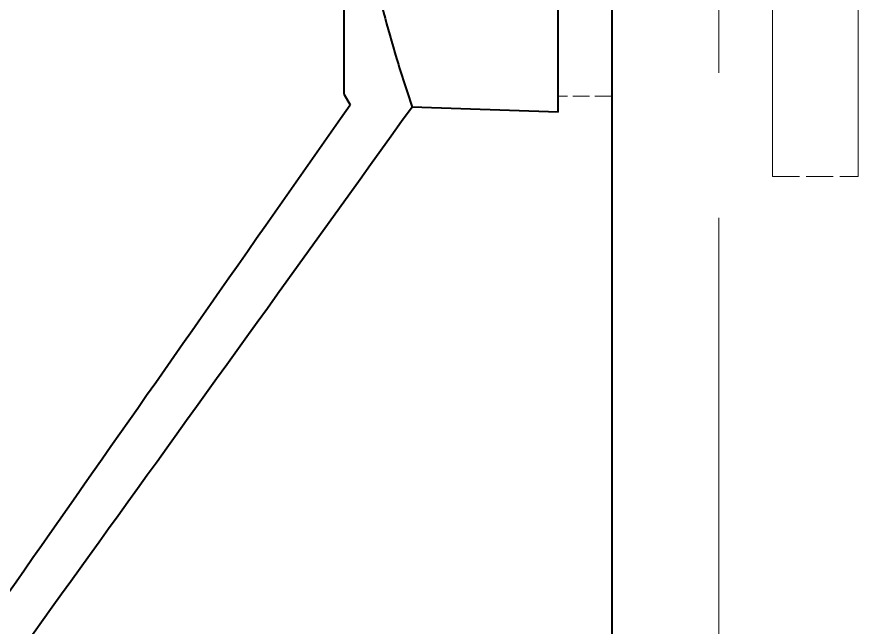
# Model space of a CAD drawing. Header units: millimetres. Extents: x 0 to 5945, y 0 to 4205.
# Drawn here: x 1567.77 to 1583.48, y 2215.54 to 2226.94 of the extents above; entities that cross this region are included whole.
import ezdxf

# ---------------------------------------------------------------- set-up
doc = ezdxf.new("R2010")
doc.units = ezdxf.units.MM
doc.header["$LTSCALE"] = 5
doc.linetypes.add('DASHED', pattern=[0.2067, 0.1654, -0.0413])
doc.layers.add('가려진 것(ISO)', color=2, linetype='DASHED', lineweight=18)
doc.layers.add('가시적인 것(ISO)', color=3, linetype='Continuous', lineweight=40)

msp = doc.modelspace()

# ---------------------------------------------------------------- linework, layer by layer
at = {"layer": '가려진 것(ISO)', "ltscale": 13.099624}
msp.add_line((1580.876, 2317.957), (1580.876, 2141.957), dxfattribs=at)
at = {"layer": '가려진 것(ISO)', "ltscale": 14.18555}
for p, q in [((1581.876, 2223.957), (1581.876, 2251.957)), ((1583.476, 2223.957), (1583.476, 2251.957))]:
    msp.add_line(p, q, dxfattribs=at)
at = {"layer": '가려진 것(ISO)', "ltscale": 0.380839}
msp.add_line((1578.876, 2225.457), (1577.876, 2225.457), dxfattribs=at)
at = {"layer": '가려진 것(ISO)', "ltscale": 0.609403}
msp.add_line((1581.876, 2223.957), (1583.476, 2223.957), dxfattribs=at)
at = {"layer": '가시적인 것(ISO)'}
for p, q in [((1578.876, 2271.757), (1578.876, 2139.957)), ((1573.876, 2225.486), (1573.876, 2250.428)), ((1577.876, 2225.157), (1577.876, 2237.957)), ((1573.876, 2225.486), (1573.988, 2225.293)), ((1577.876, 2225.157), (1575.146, 2225.252))]:
    msp.add_line(p, q, dxfattribs=at)
for points, weights in [([(1573.988, 2250.621), (1527.354, 2183.341), (1575.146, 2250.662)], [1.3410201396, 1.3410201396, 1.24077700271]), ([(1575.146, 2237.957), (1572.991, 2231.642), (1575.146, 2225.252)], [1.24077700271, 1.4412632765, 1.24077700271]), ([(1575.146, 2225.252), (1527.354, 2158.74), (1573.988, 2225.293)], [1.24077700271, 1.3410201396, 1.3410201396])]:
    msp.add_rational_spline(points, weights, degree=2, dxfattribs=at)

doc.saveas('drawing.dxf')
